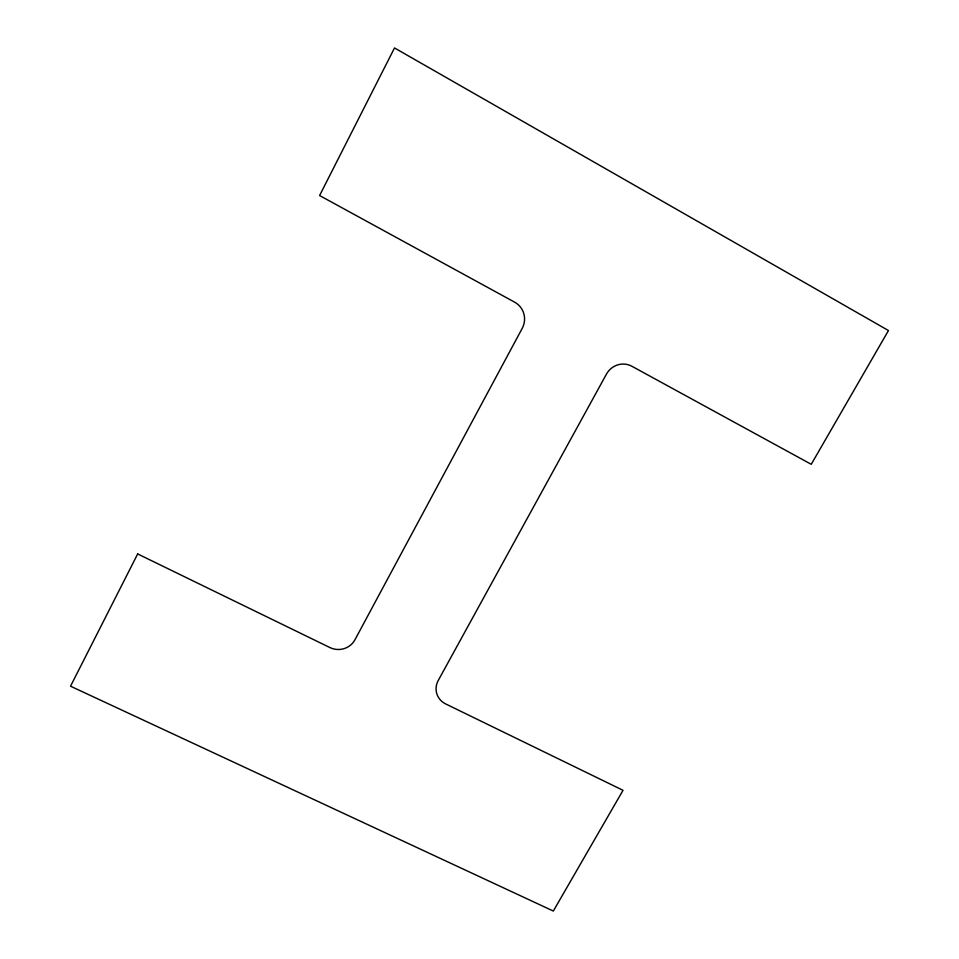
<?xml version="1.0" encoding="UTF-8"?>
<svg xmlns="http://www.w3.org/2000/svg" width="959" height="959" viewBox="0 0 959 959"><rect width="100%" height="100%" fill="white"/><g stroke="black" fill="none" stroke-linecap="round" stroke-linejoin="round"><path stroke-width="1.44" d="M137.676 553.93L70.534 686.2L553.319 911.05L623.026 790.312L445.683 703.942A18.221 17.346 -14.4 0 1 438.191 680.566L606.46 374.106A19 18.437 -55.7 0 1 631.885 366.254L811.242 464.3L888.466 330.543L394.509 47.95L319.599 195.54L514.671 302.181A19.324 19.024 -74.8 0 1 522.235 328.314L354.926 639.797A18.581 17.825 -2.4 0 1 329.956 647.577L137.676 553.93"/></g></svg>
